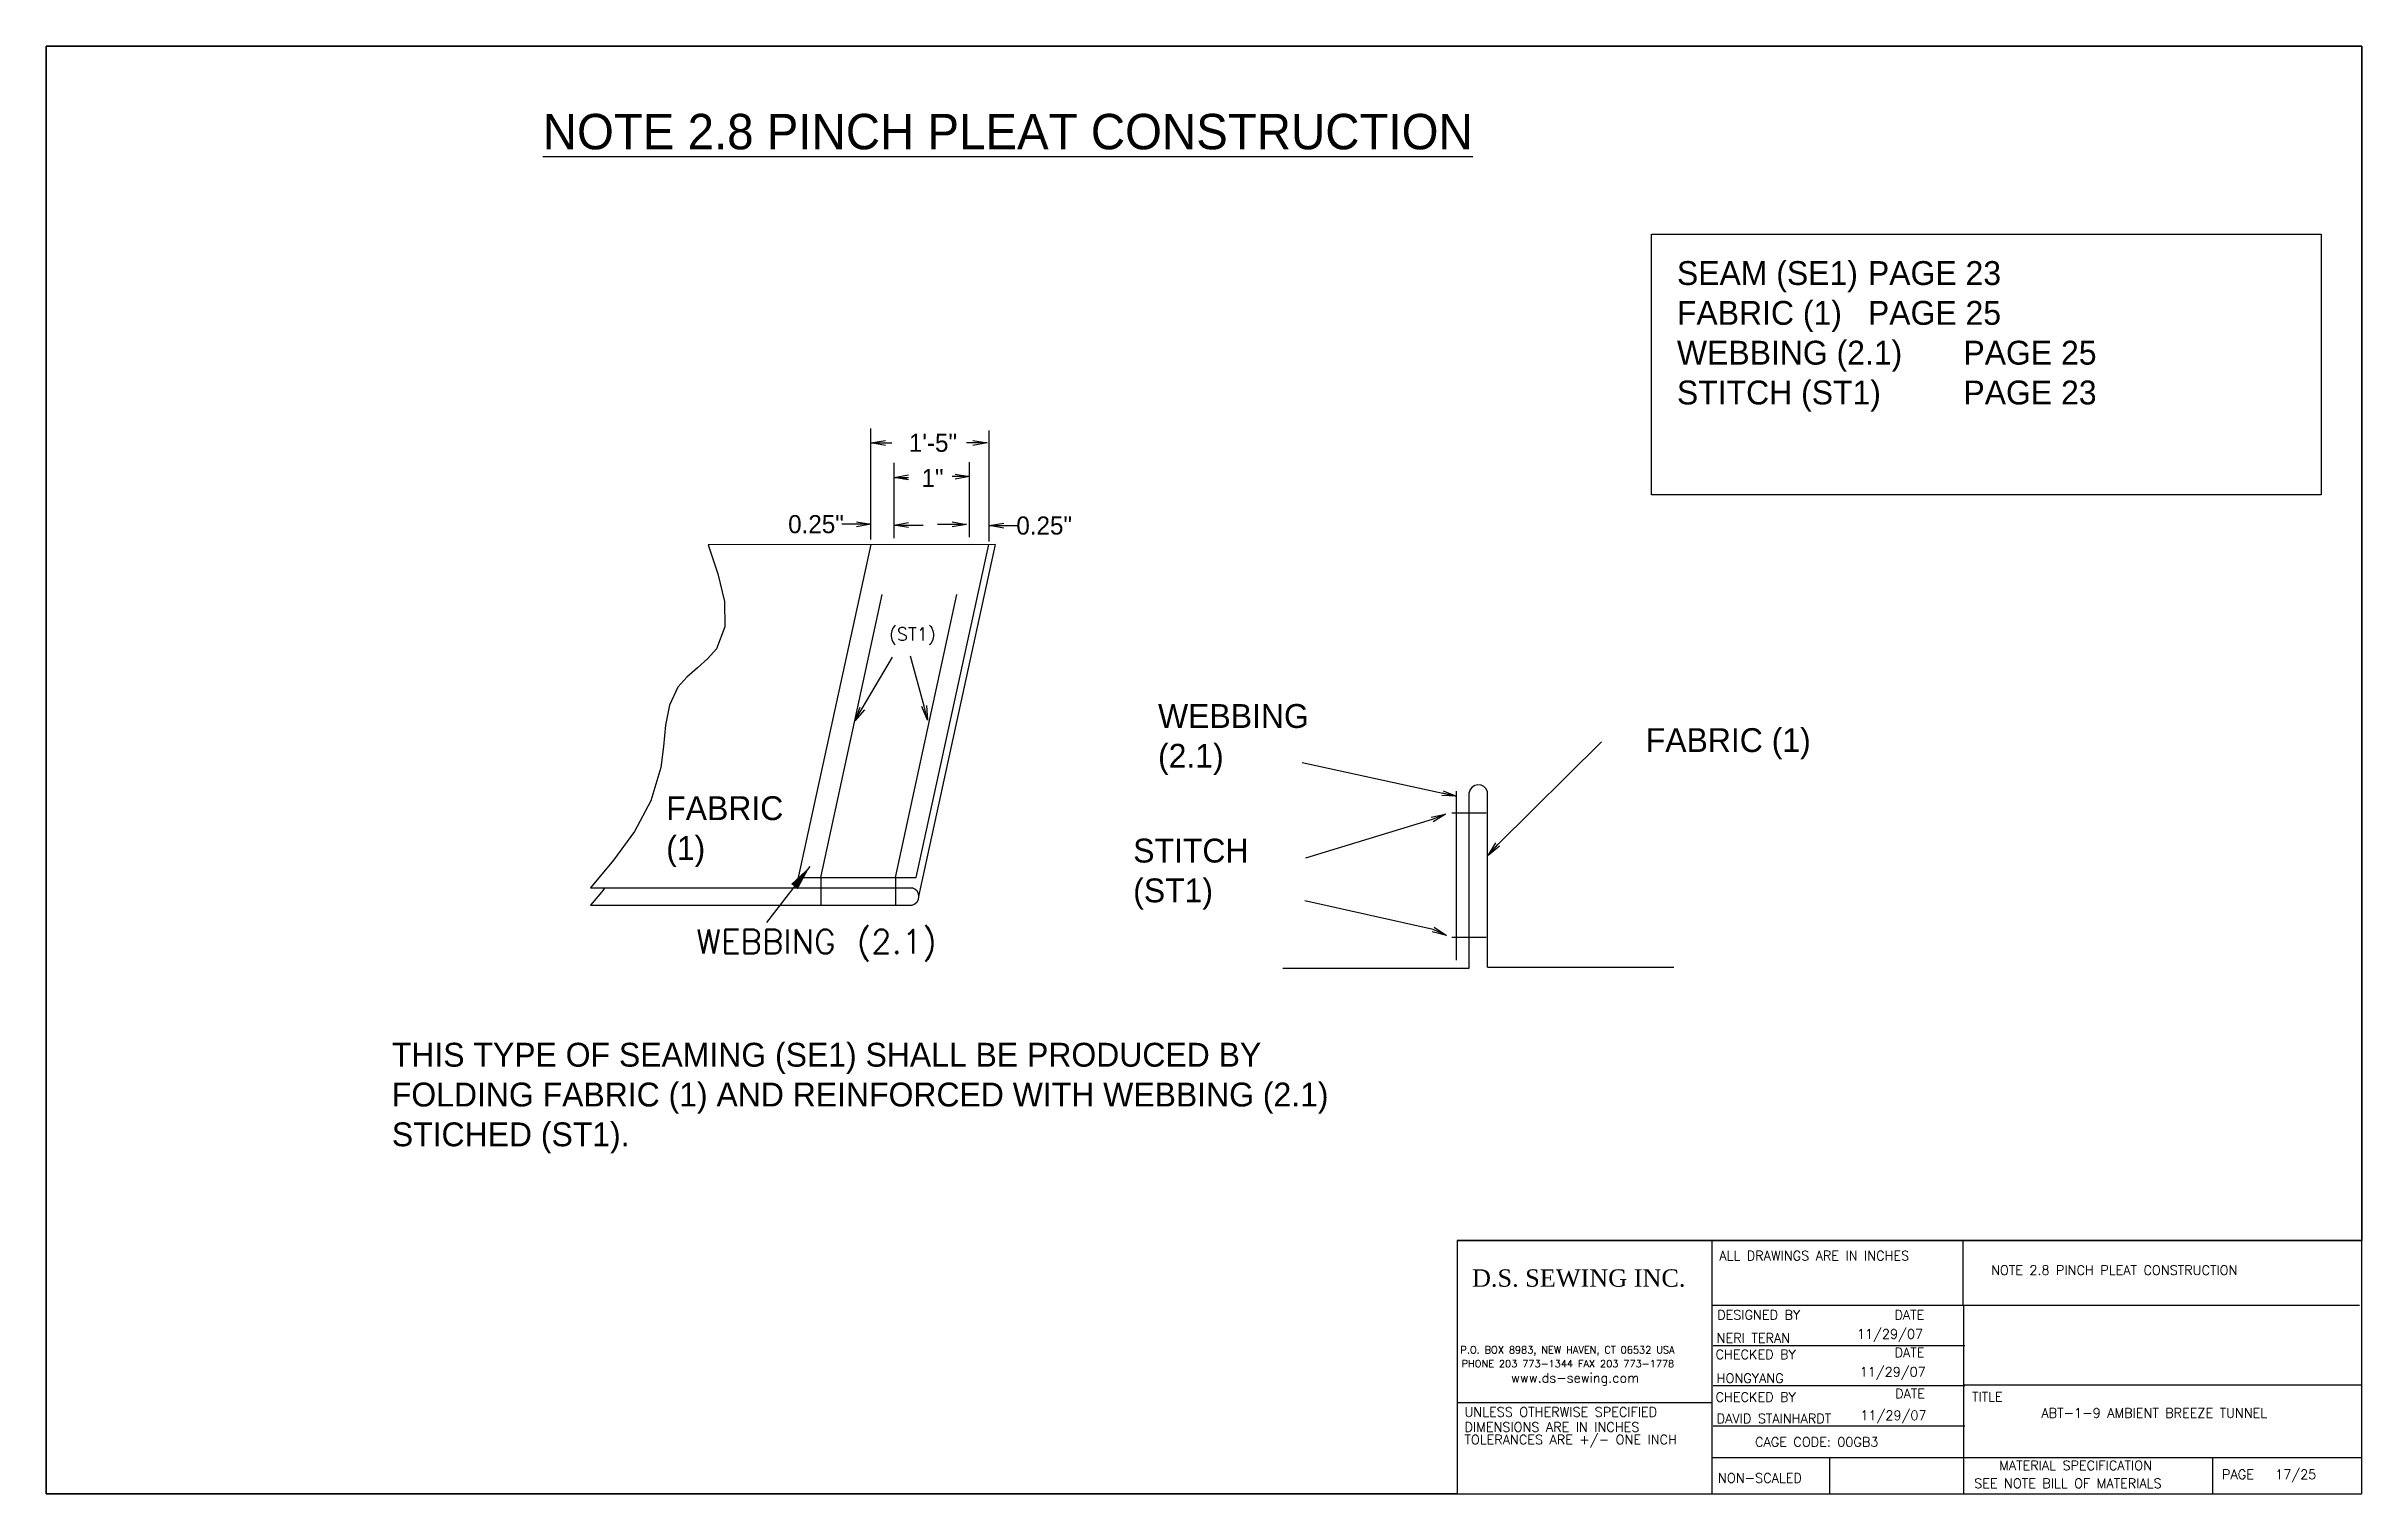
# Paper-space layout 'P17' of a CAD drawing. Header units: inches. Extents: x -62 to 16, y -1703 to 10.
# Drawn here: x 0 to 16, y 0 to 10 of the extents above.
# The model-space entities are those that its viewports show. They can reach past a viewport. Long polylines and large blocks are cut down to what shows.
import ezdxf

# ---------------------------------------------------------------- set-up
doc = ezdxf.new("R2010")
doc.units = ezdxf.units.IN
doc.header["$MEASUREMENT"] = 0
doc.linetypes.add('HIDDEN', pattern=[0.375, 0.25, -0.125])
for name, color, linetype in [('DIMENSION', 7, 'Continuous'), ('Object', 7, 'Continuous'), ('PEN1', 5, 'Continuous'), ('STECH', 7, 'HIDDEN'), ('TEXT', 7, 'Continuous'), ('Title Block', 7, 'Continuous'), ('Viewport', 7, 'Continuous')]:
    doc.layers.add(name, color=color, linetype=linetype)
doc.styles.add('Roman', font='romans')
doc.styles.add('style1', font='txt.shx')
doc.dimstyles.get("Standard").update_dxf_attribs({"dimtxt": 2.5, "dimasz": 3.5, "dimexe": 0.18, "dimexo": 0.0625, "dimgap": 0.09, "dimtad": 0, "dimtih": 1, "dimtoh": 1, "dimdec": 4, "dimzin": 0, "dimdsep": 46, "dimlunit": 3, "dimtxsty": 'Standard', "dimcen": 0.09, "dimadec": 0, "dimazin": 0, "dimtfac": 1, "dimtdec": 4, "dimtofl": 0, "dimtmove": 0, "dimatfit": 3, "dimfxl": 0, "dimtolj": 1, "dimtzin": 0, "dimarcsym": 0})

# ---------------------------------------------------------------- blocks, each defined once
blk = doc.blocks.new('_OPEN')
at = {"color": 0, "linetype": 'ByBlock'}
for p, q in [((-1, 0.17), (0, 0)), ((0, 0), (-1, -0.17)), ((0, 0), (-1, 0))]:
    blk.add_line(p, q, dxfattribs=at)

msp = doc.modelspace()

# ---------------------------------------------------------------- linework, layer by layer
at = {"layer": 'DIMENSION'}
for p, q in [((6109.06873, 12213.73636), (6069.38746, 12213.67369)), ((6081.88836, 12167.70978), (6091.89595, 12213.70924)), ((6098.13985, 12167.70978), (6108.15302, 12213.73492)), ((6098.51134, 12165.08257), (6109.09641, 12213.73641)), ((6081.88836, 12167.70978), (6098.13985, 12167.70978)), ((6053.12547, 12166.27223), (6097.58873, 12166.27223)), ((6053.12547, 12163.8929), (6097.58873, 12163.8929))]:
    msp.add_line(p, q, dxfattribs=at)
msp.add_spline([(6069.38746, 12213.67369), (6070.52508, 12199.31579), (6065.1962, 12193.99118), (6062.85149, 12182.91597), (6053.12547, 12166.27223)], degree=3, dxfattribs=at)
msp.add_open_spline([(6055.12277, 12166.27223), (6054.46501, 12165.47565), (6053.79524, 12164.68427), (6053.12547, 12163.8929)], degree=3, dxfattribs=at)
at = {"layer": 'Object'}
for p, q in [((6174.54035, 12155.17381), (6174.54035, 12179.43448)), ((6177.10275, 12155.30141), (6177.10275, 12179.56208)), ((6148.81171, 12155.17381), (6174.54035, 12155.17381)), ((6177.10275, 12155.30141), (6202.83139, 12155.30141))]:
    msp.add_line(p, q, dxfattribs=at)
msp.add_arc((6175.83639, 12179.20017), 1.31706, 15.9493744, 169.7523894, dxfattribs=at)
at = {"layer": 'PEN1'}
msp.add_line((6172.82049, 12156.29747), (6172.82049, 12179.64917), dxfattribs=at)
at = {"layer": 'STECH', "ltscale": 0.015}
for p, q in [((6084.94808, 12167.70978), (6094.95672, 12213.71408)), ((6095.25735, 12167.70978), (6105.26953, 12213.73036))]:
    msp.add_line(p, q, dxfattribs=at)
at = {"layer": 'STECH'}
for p, q in [((6172.15566, 12176.63601), (6176.88748, 12176.63601)), ((6173.26467, 12176.63601), (6174.54035, 12176.63601)), ((6172.15566, 12159.46761), (6176.88748, 12159.46761))]:
    msp.add_line(p, q, dxfattribs=at)
at = {"layer": 'TEXT'}
for p, q in [((6091.86827, 12214.42511), (6091.86827, 12229.76301)), ((6093.86827, 12227.76301), (6094.74327, 12227.76301)), ((6105.9485, 12227.76301), (6105.0735, 12227.76301)), ((6108.23833, 12214.12704), (6108.23833, 12229.46495)), ((6095.08842, 12214.60497), (6095.08842, 12224.99732)), ((6105.51477, 12214.71741), (6105.51477, 12225.10976)), ((6096.36827, 12222.81745), (6096.86042, 12222.81745)), ((6103.51477, 12223.10976), (6103.09026, 12223.10976)), ((6091.86827, 12214.42511), (6091.86827, 12218.52259)), ((6105.51477, 12214.71741), (6105.51477, 12218.9216)), ((6108.23833, 12214.12704), (6108.23833, 12218.33122)), ((6089.86827, 12216.52259), (6087.86827, 12216.52259)), ((6097.08842, 12216.40511), (6099.08842, 12216.40511)), ((6103.08842, 12216.51181), (6101.08842, 12216.51181)), ((6110.23833, 12216.33122), (6112.23833, 12216.33122)), ((6090.67784, 12191.06615), (6094.84237, 12198.16793)), ((6099.23079, 12191.40154), (6097.33244, 12198.28658)), ((6192.86644, 12186.47325), (6178.50935, 12172.26537)), ((6151.46182, 12183.61968), (6172.82049, 12178.94567)), ((6169.4453, 12175.71386), (6151.92959, 12170.39451)), ((6169.59267, 12160.52058), (6151.86721, 12164.47333))]:
    msp.add_line(p, q, dxfattribs=at)
at = {"layer": 'TEXT', "ltscale": 0.015}
for p, q in [((6084.94808, 12167.70978), (6084.94808, 12163.8929)), ((6095.25735, 12167.70978), (6095.25735, 12163.8929))]:
    msp.add_line(p, q, dxfattribs=at)
at = {"layer": 'TEXT'}
msp.add_arc((6097.28303, 12165.08257), 1.22832, 284.4112353, 75.5887647, dxfattribs=at)

# ---------------------------------------------------------------- block references
at = {"layer": 'TEXT', "yscale": 2, "zscale": 2}
for p, xscale, rotation in [((6091.86827, 12227.76301), 2, 180), ((6095.08842, 12222.99732), 2, 180), ((6095.08842, 12216.40511), 2, 180), ((6108.23833, 12216.33122), 2, 180), ((6089.65549, 12189.3472), 2.000000000000045, 239.2579103211373), ((6099.6799, 12189.45262), 2.000000000000104, 282.976933005789), ((6172.82049, 12178.94567), 2.000000000000007, 347.5613240060517), ((6171.29428, 12176.47627), 2.000000000000007, 22.40829021790862), ((6177.18732, 12170.76463), 2.000000000000007, 228.6224885519886), ((6171.42044, 12159.70864), 2.000000000000007, 336.0479193936745)]:
    msp.add_blockref('_OPEN', p, dxfattribs=dict(at, xscale=xscale, rotation=rotation))
at = {"layer": 'TEXT', "xscale": 2, "yscale": 2, "zscale": 2}
for p in [(6107.9485, 12227.76301), (6105.51477, 12223.10976), (6091.86827, 12216.52259), (6105.08842, 12216.51181)]:
    msp.add_blockref('_OPEN', p, dxfattribs=at)

# ---------------------------------------------------------------- texts
at = {"layer": 'DIMENSION', "linetype": 'Continuous', "char_height": 3.3, "attachment_point": 1}
for s, insert, width in [('WEBBING (2.1)', (6131.55654, 12191.67775), 19.9441576), ('FABRIC (1)', (6198.96135, 12188.34373), 24.3140945), ('FABRIC (1)', (6063.58433, 12178.94104), 15.2229492), ('STITCH (ST1)', (6128.12342, 12173.07763), 19.9441576)]:
    msp.add_mtext(s, dxfattribs=dict(at, insert=insert, width=width))
at = {"layer": 'TEXT', "ltscale": 0.015, "style": 'style1'}
for s, height, p in [('(ST1)', 1.791136, (6094.3889, 12200.44749)), ('WEBBING (2.1)', 3.3, (6067.76109, 12157.20453))]:
    msp.add_text(s, height=height, dxfattribs=at).set_placement(p)
at = {"layer": 'TEXT', "char_height": 3.3, "attachment_point": 1}
for s, insert, width in [('\\pt91.8192;{\\C0;     \\H1.485x;   \\LNOTE 2.8 PINCH PLEAT CONSTRUCTION}', (6034.92803, 12273.23374), 196.0566207), ('SEAM (SE1)^IPAGE 23\\PFABRIC (1)^IPAGE 25\\PWEBBING (2.1)^IPAGE 25\\PSTITCH (ST1)^IPAGE 23', (6203.26917, 12252.88274), 210.3834797), ('\\pt91.8192;{\\H1x;\\C0;THIS TYPE OF SEAMING (SE1) SHALL BE PRODUCED BY FOLDING FABRIC (1) AND REINFORCED WITH WEBBING (2.1) STICHED (ST1).\\C256;}', (6025.66333, 12144.86921), 137.8039044)]:
    msp.add_mtext(s, dxfattribs=dict(at, insert=insert, width=width))
at = {"layer": 'TEXT', "char_height": 2.5, "attachment_point": 5}
for s, insert in [('1\'-5"', (6100.4485, 12227.76301)), ('1"', (6100.3923, 12222.90739)), ('0.25"', (6084.28493, 12216.52259)), ('0.25"', (6115.82166, 12216.33122))]:
    msp.add_mtext(s, dxfattribs=dict(at, insert=insert))

# ---------------------------------------------------------------- leaders
at = {"layer": 'DIMENSION'}
msp.add_leader([(6083.45201, 12169.22833), (6077.45484, 12161.47909)], dimstyle='Standard', override={"dimgap": 0.09, "dimtad": 0}, dxfattribs=at)

psp = doc.layouts.new('P17')

# ---------------------------------------------------------------- linework, layer by layer
at = {"layer": 'TEXT'}
psp.add_lwpolyline([(11.092, 8.702), (15.72, 8.702), (15.72, 6.9), (11.092, 6.9)], close=True, dxfattribs=at)
at = {"layer": 'Title Block'}
for p, q in [((16, 10), (0, 10)), ((0, 10), (0, 0)), ((16, 0), (16, 10)), ((9.75, 1.75), (16, 1.75)), ((11.511, 1.302), (11.511, 1.75)), ((13.245, 1.302), (13.245, 1.75)), ((11.511, 1.302), (11.75, 1.302)), ((11.511, 0), (11.511, 1.302)), ((11.75, 1.302), (13.25, 1.302)), ((13.25, 1.302), (13.707, 1.302)), ((13.25, 0), (13.25, 1.302)), ((13.692, 1.302), (15.984, 1.302)), ((11.518, 1.024), (13.257, 1.024)), ((11.75, 1.024), (13.25, 1.024)), ((11.518, 0.747), (13.257, 0.747)), ((11.75, 0.747), (13.25, 0.747)), ((13.25, 0.752), (16, 0.752)), ((9.75, 0.63), (11.511, 0.63)), ((11.518, 0.469), (13.257, 0.469)), ((11.511, 0.25), (16, 0.25)), ((12.325, 0), (12.325, 0.25)), ((14.971, 0), (14.971, 0.25)), ((0, 0), (16, 0)), ((0, 0), (16, 0))]:
    psp.add_line(p, q, dxfattribs=at)
at = {"layer": 'Viewport'}
psp.add_lwpolyline([(0, 10), (9.88, 10), (9.88, 10), (16, 10), (16, 1.75), (9.75, 1.75), (9.75, 0), (0, 0)], close=True, dxfattribs=at)

# ---------------------------------------------------------------- texts
at = {"layer": 'TEXT', "ltscale": 0.015, "insert": (9.852, 1.55), "char_height": 0.12, "width": 1.77851, "attachment_point": 1, "style": 'style1'}
psp.add_mtext('{\\fTimes New Roman|b0|i0|c0|p18;D.S. SEWING INC.}', dxfattribs=at)
at = {"layer": 'Title Block', "style": 'Roman'}
for s, height, p in [('ALL DRAWINGS ARE IN INCHES', 0.065, (11.561, 1.612)), ('NOTE 2.8 PINCH PLEAT CONSTRUCTION', 0.065, (13.439, 1.512)), ('DESIGNED BY', 0.065, (11.546, 1.203)), ('11/29/07', 0.065, (12.512, 1.071)), ('DATE', 0.065, (12.771, 1.203)), ('P.O. BOX 8983, NEW HAVEN, CT 06532 USA', 0.0494, (9.772, 0.969)), ('CHECKED BY', 0.065, (11.535, 0.93)), ('NERI TERAN', 0.065, (11.543, 1.043)), ('DATE', 0.065, (12.772, 0.943)), ('PHONE 203 773-1344 FAX 203 773-1778', 0.0494, (9.78, 0.873)), ('www.ds-sewing.com', 0.065, (10.122, 0.768)), ('HONGYANG', 0.065, (11.543, 0.765)), ('11/29/07', 0.065, (12.531, 0.809)), ('CHECKED BY', 0.065, (11.535, 0.635)), ('DATE', 0.065, (12.776, 0.659)), ('TITLE', 0.065, (13.307, 0.637)), ('UNLESS OTHERWISE SPECIFIED', 0.065, (9.8, 0.532)), ('DIMENSIONS ARE IN INCHES', 0.065, (9.8, 0.428)), ('DAVID STAINHARDT', 0.065, (11.543, 0.487)), ('11/29/07', 0.065, (12.536, 0.509)), ('ABT-1-9 AMBIENT BREEZE TUNNEL', 0.065, (13.787, 0.525)), ('TOLERANCES ARE +/- ONE INCH', 0.065, (9.8, 0.341)), ('CAGE CODE: 00GB3', 0.065, (11.808, 0.325)), ('MATERIAL SPECIFICATION', 0.065, (13.495, 0.163)), ('PAGE', 0.065, (15.035, 0.101)), ('17/25', 0.065, (15.402, 0.101)), ('NON-SCALED', 0.065, (11.552, 0.076)), ('SEE NOTE BILL OF MATERIALS', 0.065, (13.322, 0.039))]:
    psp.add_text(s, height=height, dxfattribs=at).set_placement(p)

# ---------------------------------------------------------------- viewports
at = {"layer": 'Viewport'}
vp = psp.add_viewport(center=(8, 5), size=(16, 10), view_center_point=(6137.90864, 12182.56561), view_height=200, dxfattribs=at)
vp.dxf.flags = 0x10000  # cut along an outline
vp.dxf.clipping_boundary_handle = psp.add_lwpolyline([(0, 10), (9.88, 10), (9.88, 10), (16, 10), (16, 1.75), (9.75, 1.75), (9.75, 0), (0, 0)], format="xyb", close=True, dxfattribs={"invisible": 1}).dxf.handle

doc.saveas('drawing.dxf')
